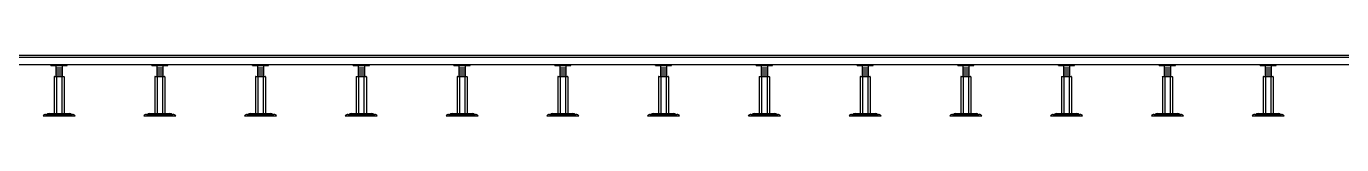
# Model space of a CAD drawing. Header units: millimetres. Extents: x 17311 to 801382, y -242618 to -104888.
# Drawn here: x 135175 to 138439, y -217858 to -217708 of the extents above; entities that cross this region are included whole.
import ezdxf

# ---------------------------------------------------------------- set-up
doc = ezdxf.new("R2010")
doc.units = ezdxf.units.MM
doc.header["$LTSCALE"] = 250
for name, color, linetype in [('A-ELE-4', 4, 'Continuous'), ('A-ELE-8', 8, 'Continuous'), ('GES', 7, 'Continuous')]:
    doc.layers.add(name, color=color, linetype=linetype)

# ---------------------------------------------------------------- blocks, each defined once
blk = doc.blocks.new('*U104')
at = {"layer": 'A-ELE-4'}
blk.add_line((-8.1, 0), (14941.9, 0), dxfattribs=at)
at = {"layer": 'A-ELE-8'}
for p, q in [((-8.1, -5), (14941.9, -5)), ((-8.1, -23), (14941.9, -23))]:
    blk.add_line(p, q, dxfattribs=at)
blk = doc.blocks.new('*U105')
at = {"layer": 'GES', "color": 8}
for p, q in [((48095, 2017, 0), (48095, 2019.5, 0)), ((48095, 2019.5, 0), (48135, 2019.5, 0)), ((48095, 2017, 0), (48135, 2017, 0)), ((48107.4, 2017, 0), (48107.4, 2007.2, 0)), ((48107.4, 2013.6, 0), (48107.4, 1989.7, 0)), ((48107.4, 2011.6, 0), (48122.6, 2011.6, 0)), ((48107.4, 2011.6, 0), (48122.6, 2011.6, 0)), ((48107.4, 2006.6, 0), (48122.6, 2006.6, 0)), ((48107.4, 2006.6, 0), (48122.6, 2006.6, 0)), ((48107.4, 2001.6, 0), (48122.6, 2001.6, 0)), ((48107.4, 2001.6, 0), (48122.6, 2001.6, 0)), ((48107.4, 1996.6, 0), (48122.6, 1996.6, 0)), ((48107.4, 1996.6, 0), (48122.6, 1996.6, 0)), ((48107.4, 1991.6, 0), (48122.6, 1991.6, 0)), ((48107.4, 1991.6, 0), (48122.6, 1991.6, 0)), ((48122.6, 2017, 0), (48122.6, 2007.2, 0)), ((48122.6, 2013.6, 0), (48122.6, 1989.7, 0)), ((48135, 2017, 0), (48135, 2019.5, 0)), ((48345, 2017, 0), (48345, 2019.5, 0)), ((48345, 2019.5, 0), (48385, 2019.5, 0)), ((48345, 2017, 0), (48385, 2017, 0)), ((48357.4, 2017, 0), (48357.4, 2007.2, 0)), ((48357.4, 2013.6, 0), (48357.4, 1989.7, 0)), ((48357.4, 2011.6, 0), (48372.6, 2011.6, 0)), ((48357.4, 2011.6, 0), (48372.6, 2011.6, 0)), ((48357.4, 2006.6, 0), (48372.6, 2006.6, 0)), ((48357.4, 2006.6, 0), (48372.6, 2006.6, 0)), ((48357.4, 2001.6, 0), (48372.6, 2001.6, 0)), ((48357.4, 2001.6, 0), (48372.6, 2001.6, 0)), ((48357.4, 1996.6, 0), (48372.6, 1996.6, 0)), ((48357.4, 1996.6, 0), (48372.6, 1996.6, 0)), ((48357.4, 1991.6, 0), (48372.6, 1991.6, 0)), ((48357.4, 1991.6, 0), (48372.6, 1991.6, 0)), ((48372.6, 2017, 0), (48372.6, 2007.2, 0)), ((48372.6, 2013.6, 0), (48372.6, 1989.7, 0)), ((48385, 2017, 0), (48385, 2019.5, 0)), ((48595, 2017, 0), (48595, 2019.5, 0)), ((48595, 2019.5, 0), (48635, 2019.5, 0)), ((48595, 2017, 0), (48635, 2017, 0)), ((48607.4, 2017, 0), (48607.4, 2007.2, 0)), ((48607.4, 2013.6, 0), (48607.4, 1989.7, 0)), ((48607.4, 2011.6, 0), (48622.6, 2011.6, 0)), ((48607.4, 2011.6, 0), (48622.6, 2011.6, 0)), ((48607.4, 2006.6, 0), (48622.6, 2006.6, 0)), ((48607.4, 2006.6, 0), (48622.6, 2006.6, 0)), ((48607.4, 2001.6, 0), (48622.6, 2001.6, 0)), ((48607.4, 2001.6, 0), (48622.6, 2001.6, 0)), ((48607.4, 1996.6, 0), (48622.6, 1996.6, 0)), ((48607.4, 1996.6, 0), (48622.6, 1996.6, 0)), ((48607.4, 1991.6, 0), (48622.6, 1991.6, 0)), ((48607.4, 1991.6, 0), (48622.6, 1991.6, 0)), ((48622.6, 2017, 0), (48622.6, 2007.2, 0)), ((48622.6, 2013.6, 0), (48622.6, 1989.7, 0)), ((48635, 2017, 0), (48635, 2019.5, 0)), ((48845, 2017, 0), (48845, 2019.5, 0)), ((48845, 2019.5, 0), (48885, 2019.5, 0)), ((48845, 2017, 0), (48885, 2017, 0)), ((48857.4, 2017, 0), (48857.4, 2007.2, 0)), ((48857.4, 2013.6, 0), (48857.4, 1989.7, 0)), ((48857.4, 2011.6, 0), (48872.6, 2011.6, 0)), ((48857.4, 2011.6, 0), (48872.6, 2011.6, 0)), ((48857.4, 2006.6, 0), (48872.6, 2006.6, 0)), ((48857.4, 2006.6, 0), (48872.6, 2006.6, 0)), ((48857.4, 2001.6, 0), (48872.6, 2001.6, 0)), ((48857.4, 2001.6, 0), (48872.6, 2001.6, 0)), ((48857.4, 1996.6, 0), (48872.6, 1996.6, 0)), ((48857.4, 1996.6, 0), (48872.6, 1996.6, 0)), ((48857.4, 1991.6, 0), (48872.6, 1991.6, 0)), ((48857.4, 1991.6, 0), (48872.6, 1991.6, 0)), ((48872.6, 2017, 0), (48872.6, 2007.2, 0)), ((48872.6, 2013.6, 0), (48872.6, 1989.7, 0)), ((48885, 2017, 0), (48885, 2019.5, 0)), ((49095, 2017, 0), (49095, 2019.5, 0)), ((49095, 2019.5, 0), (49135, 2019.5, 0)), ((49095, 2017, 0), (49135, 2017, 0)), ((49107.4, 2017, 0), (49107.4, 2007.2, 0)), ((49107.4, 2013.6, 0), (49107.4, 1989.7, 0)), ((49107.4, 2011.6, 0), (49122.6, 2011.6, 0)), ((49107.4, 2011.6, 0), (49122.6, 2011.6, 0)), ((49107.4, 2006.6, 0), (49122.6, 2006.6, 0)), ((49107.4, 2006.6, 0), (49122.6, 2006.6, 0)), ((49107.4, 2001.6, 0), (49122.6, 2001.6, 0)), ((49107.4, 2001.6, 0), (49122.6, 2001.6, 0)), ((49107.4, 1996.6, 0), (49122.6, 1996.6, 0)), ((49107.4, 1996.6, 0), (49122.6, 1996.6, 0)), ((49107.4, 1991.6, 0), (49122.6, 1991.6, 0)), ((49107.4, 1991.6, 0), (49122.6, 1991.6, 0)), ((49122.6, 2017, 0), (49122.6, 2007.2, 0)), ((49122.6, 2013.6, 0), (49122.6, 1989.7, 0)), ((49135, 2017, 0), (49135, 2019.5, 0)), ((49345, 2017, 0), (49345, 2019.5, 0)), ((49345, 2019.5, 0), (49385, 2019.5, 0)), ((49345, 2017, 0), (49385, 2017, 0)), ((49357.4, 2017, 0), (49357.4, 2007.2, 0)), ((49357.4, 2013.6, 0), (49357.4, 1989.7, 0)), ((49357.4, 2011.6, 0), (49372.6, 2011.6, 0)), ((49357.4, 2011.6, 0), (49372.6, 2011.6, 0)), ((49357.4, 2006.6, 0), (49372.6, 2006.6, 0)), ((49357.4, 2006.6, 0), (49372.6, 2006.6, 0)), ((49357.4, 2001.6, 0), (49372.6, 2001.6, 0)), ((49357.4, 2001.6, 0), (49372.6, 2001.6, 0)), ((49357.4, 1996.6, 0), (49372.6, 1996.6, 0)), ((49357.4, 1996.6, 0), (49372.6, 1996.6, 0)), ((49357.4, 1991.6, 0), (49372.6, 1991.6, 0)), ((49357.4, 1991.6, 0), (49372.6, 1991.6, 0)), ((49372.6, 2017, 0), (49372.6, 2007.2, 0)), ((49372.6, 2013.6, 0), (49372.6, 1989.7, 0)), ((49385, 2017, 0), (49385, 2019.5, 0)), ((49595, 2017, 0), (49595, 2019.5, 0)), ((49595, 2019.5, 0), (49635, 2019.5, 0)), ((49595, 2017, 0), (49635, 2017, 0)), ((49607.4, 2017, 0), (49607.4, 2007.2, 0)), ((49607.4, 2013.6, 0), (49607.4, 1989.7, 0)), ((49607.4, 2011.6, 0), (49622.6, 2011.6, 0)), ((49607.4, 2011.6, 0), (49622.6, 2011.6, 0)), ((49607.4, 2006.6, 0), (49622.6, 2006.6, 0)), ((49607.4, 2006.6, 0), (49622.6, 2006.6, 0)), ((49607.4, 2001.6, 0), (49622.6, 2001.6, 0)), ((49607.4, 2001.6, 0), (49622.6, 2001.6, 0)), ((49607.4, 1996.6, 0), (49622.6, 1996.6, 0)), ((49607.4, 1996.6, 0), (49622.6, 1996.6, 0)), ((49607.4, 1991.6, 0), (49622.6, 1991.6, 0)), ((49607.4, 1991.6, 0), (49622.6, 1991.6, 0)), ((49622.6, 2017, 0), (49622.6, 2007.2, 0)), ((49622.6, 2013.6, 0), (49622.6, 1989.7, 0)), ((49635, 2017, 0), (49635, 2019.5, 0)), ((49845, 2017, 0), (49845, 2019.5, 0)), ((49845, 2019.5, 0), (49885, 2019.5, 0)), ((49845, 2017, 0), (49885, 2017, 0)), ((49857.4, 2017, 0), (49857.4, 2007.2, 0)), ((49857.4, 2013.6, 0), (49857.4, 1989.7, 0)), ((49857.4, 2011.6, 0), (49872.6, 2011.6, 0)), ((49857.4, 2011.6, 0), (49872.6, 2011.6, 0)), ((49857.4, 2006.6, 0), (49872.6, 2006.6, 0)), ((49857.4, 2006.6, 0), (49872.6, 2006.6, 0)), ((49857.4, 2001.6, 0), (49872.6, 2001.6, 0)), ((49857.4, 2001.6, 0), (49872.6, 2001.6, 0)), ((49857.4, 1996.6, 0), (49872.6, 1996.6, 0)), ((49857.4, 1996.6, 0), (49872.6, 1996.6, 0)), ((49857.4, 1991.6, 0), (49872.6, 1991.6, 0)), ((49857.4, 1991.6, 0), (49872.6, 1991.6, 0)), ((49872.6, 2017, 0), (49872.6, 2007.2, 0)), ((49872.6, 2013.6, 0), (49872.6, 1989.7, 0)), ((49885, 2017, 0), (49885, 2019.5, 0)), ((50095, 2017, 0), (50095, 2019.5, 0)), ((50095, 2019.5, 0), (50135, 2019.5, 0)), ((50095, 2017, 0), (50135, 2017, 0)), ((50107.4, 2017, 0), (50107.4, 2007.2, 0)), ((50107.4, 2013.6, 0), (50107.4, 1989.7, 0)), ((50107.4, 2011.6, 0), (50122.6, 2011.6, 0)), ((50107.4, 2011.6, 0), (50122.6, 2011.6, 0)), ((50107.4, 2006.6, 0), (50122.6, 2006.6, 0)), ((50107.4, 2006.6, 0), (50122.6, 2006.6, 0)), ((50107.4, 2001.6, 0), (50122.6, 2001.6, 0)), ((50107.4, 2001.6, 0), (50122.6, 2001.6, 0)), ((50107.4, 1996.6, 0), (50122.6, 1996.6, 0)), ((50107.4, 1996.6, 0), (50122.6, 1996.6, 0)), ((50107.4, 1991.6, 0), (50122.6, 1991.6, 0)), ((50107.4, 1991.6, 0), (50122.6, 1991.6, 0)), ((50122.6, 2017, 0), (50122.6, 2007.2, 0)), ((50122.6, 2013.6, 0), (50122.6, 1989.7, 0)), ((50135, 2017, 0), (50135, 2019.5, 0)), ((50345, 2017, 0), (50345, 2019.5, 0)), ((50345, 2019.5, 0), (50385, 2019.5, 0)), ((50345, 2017, 0), (50385, 2017, 0)), ((50357.4, 2017, 0), (50357.4, 2007.2, 0)), ((50357.4, 2013.6, 0), (50357.4, 1989.7, 0)), ((50357.4, 2011.6, 0), (50372.6, 2011.6, 0)), ((50357.4, 2011.6, 0), (50372.6, 2011.6, 0)), ((50357.4, 2006.6, 0), (50372.6, 2006.6, 0)), ((50357.4, 2006.6, 0), (50372.6, 2006.6, 0)), ((50357.4, 2001.6, 0), (50372.6, 2001.6, 0)), ((50357.4, 2001.6, 0), (50372.6, 2001.6, 0)), ((50357.4, 1996.6, 0), (50372.6, 1996.6, 0)), ((50357.4, 1996.6, 0), (50372.6, 1996.6, 0)), ((50357.4, 1991.6, 0), (50372.6, 1991.6, 0)), ((50357.4, 1991.6, 0), (50372.6, 1991.6, 0)), ((50372.6, 2017, 0), (50372.6, 2007.2, 0)), ((50372.6, 2013.6, 0), (50372.6, 1989.7, 0)), ((50385, 2017, 0), (50385, 2019.5, 0)), ((50595, 2017, 0), (50595, 2019.5, 0)), ((50595, 2019.5, 0), (50635, 2019.5, 0)), ((50595, 2017, 0), (50635, 2017, 0)), ((50607.4, 2017, 0), (50607.4, 2007.2, 0)), ((50607.4, 2013.6, 0), (50607.4, 1989.7, 0)), ((50607.4, 2011.6, 0), (50622.6, 2011.6, 0)), ((50607.4, 2011.6, 0), (50622.6, 2011.6, 0)), ((50607.4, 2006.6, 0), (50622.6, 2006.6, 0)), ((50607.4, 2006.6, 0), (50622.6, 2006.6, 0)), ((50607.4, 2001.6, 0), (50622.6, 2001.6, 0)), ((50607.4, 2001.6, 0), (50622.6, 2001.6, 0)), ((50607.4, 1996.6, 0), (50622.6, 1996.6, 0)), ((50607.4, 1996.6, 0), (50622.6, 1996.6, 0)), ((50607.4, 1991.6, 0), (50622.6, 1991.6, 0)), ((50607.4, 1991.6, 0), (50622.6, 1991.6, 0)), ((50622.6, 2017, 0), (50622.6, 2007.2, 0)), ((50622.6, 2013.6, 0), (50622.6, 1989.7, 0)), ((50635, 2017, 0), (50635, 2019.5, 0)), ((50845, 2017, 0), (50845, 2019.5, 0)), ((50845, 2019.5, 0), (50885, 2019.5, 0)), ((50845, 2017, 0), (50885, 2017, 0)), ((50857.4, 2017, 0), (50857.4, 2007.2, 0)), ((50857.4, 2013.6, 0), (50857.4, 1989.7, 0)), ((50857.4, 2011.6, 0), (50872.6, 2011.6, 0)), ((50857.4, 2011.6, 0), (50872.6, 2011.6, 0)), ((50857.4, 2006.6, 0), (50872.6, 2006.6, 0)), ((50857.4, 2006.6, 0), (50872.6, 2006.6, 0)), ((50857.4, 2001.6, 0), (50872.6, 2001.6, 0)), ((50857.4, 2001.6, 0), (50872.6, 2001.6, 0)), ((50857.4, 1996.6, 0), (50872.6, 1996.6, 0)), ((50857.4, 1996.6, 0), (50872.6, 1996.6, 0)), ((50857.4, 1991.6, 0), (50872.6, 1991.6, 0)), ((50857.4, 1991.6, 0), (50872.6, 1991.6, 0)), ((50872.6, 2017, 0), (50872.6, 2007.2, 0)), ((50872.6, 2013.6, 0), (50872.6, 1989.7, 0)), ((50885, 2017, 0), (50885, 2019.5, 0)), ((51095, 2017, 0), (51095, 2019.5, 0)), ((51095, 2019.5, 0), (51135, 2019.5, 0)), ((51095, 2017, 0), (51135, 2017, 0)), ((51107.4, 2017, 0), (51107.4, 2007.2, 0)), ((51107.4, 2013.6, 0), (51107.4, 1989.7, 0)), ((51107.4, 2011.6, 0), (51122.6, 2011.6, 0)), ((51107.4, 2011.6, 0), (51122.6, 2011.6, 0)), ((51107.4, 2006.6, 0), (51122.6, 2006.6, 0)), ((51107.4, 2006.6, 0), (51122.6, 2006.6, 0)), ((51107.4, 2001.6, 0), (51122.6, 2001.6, 0)), ((51107.4, 2001.6, 0), (51122.6, 2001.6, 0)), ((51107.4, 1996.6, 0), (51122.6, 1996.6, 0)), ((51107.4, 1996.6, 0), (51122.6, 1996.6, 0)), ((51107.4, 1991.6, 0), (51122.6, 1991.6, 0)), ((51107.4, 1991.6, 0), (51122.6, 1991.6, 0)), ((51122.6, 2017, 0), (51122.6, 2007.2, 0)), ((51122.6, 2013.6, 0), (51122.6, 1989.7, 0)), ((51135, 2017, 0), (51135, 2019.5, 0)), ((48102.6, 1988.9, 0), (48102.6, 1898, 0)), ((48103.4, 1989.7, 0), (48107.6, 1989.7, 0)), ((48107.6, 1989.7, 0), (48122.6, 1989.7, 0)), ((48108.4, 1988.9, 0), (48108.4, 1898, 0)), ((48109.2, 1989.7, 0), (48120.9, 1989.7, 0)), ((48121.7, 1988.9, 0), (48121.7, 1898, 0)), ((48122.6, 1989.7, 0), (48126.7, 1989.7, 0)), ((48127.6, 1988.9, 0), (48127.6, 1898, 0)), ((48352.6, 1988.9, 0), (48352.6, 1898, 0)), ((48353.4, 1989.7, 0), (48357.6, 1989.7, 0)), ((48357.6, 1989.7, 0), (48372.6, 1989.7, 0)), ((48358.4, 1988.9, 0), (48358.4, 1898, 0)), ((48359.2, 1989.7, 0), (48370.9, 1989.7, 0)), ((48371.7, 1988.9, 0), (48371.7, 1898, 0)), ((48372.6, 1989.7, 0), (48376.7, 1989.7, 0)), ((48377.6, 1988.9, 0), (48377.6, 1898, 0)), ((48602.6, 1988.9, 0), (48602.6, 1898, 0)), ((48603.4, 1989.7, 0), (48607.6, 1989.7, 0)), ((48607.6, 1989.7, 0), (48622.6, 1989.7, 0)), ((48608.4, 1988.9, 0), (48608.4, 1898, 0)), ((48609.2, 1989.7, 0), (48620.9, 1989.7, 0)), ((48621.7, 1988.9, 0), (48621.7, 1898, 0)), ((48622.6, 1989.7, 0), (48626.7, 1989.7, 0)), ((48627.6, 1988.9, 0), (48627.6, 1898, 0)), ((48852.6, 1988.9, 0), (48852.6, 1898, 0)), ((48853.4, 1989.7, 0), (48857.6, 1989.7, 0)), ((48857.6, 1989.7, 0), (48872.6, 1989.7, 0)), ((48858.4, 1988.9, 0), (48858.4, 1898, 0)), ((48859.2, 1989.7, 0), (48870.9, 1989.7, 0)), ((48871.7, 1988.9, 0), (48871.7, 1898, 0)), ((48872.6, 1989.7, 0), (48876.7, 1989.7, 0)), ((48877.6, 1988.9, 0), (48877.6, 1898, 0)), ((49102.6, 1988.9, 0), (49102.6, 1898, 0)), ((49103.4, 1989.7, 0), (49107.6, 1989.7, 0)), ((49107.6, 1989.7, 0), (49122.6, 1989.7, 0)), ((49108.4, 1988.9, 0), (49108.4, 1898, 0)), ((49109.2, 1989.7, 0), (49120.9, 1989.7, 0)), ((49121.7, 1988.9, 0), (49121.7, 1898, 0)), ((49122.6, 1989.7, 0), (49126.7, 1989.7, 0)), ((49127.6, 1988.9, 0), (49127.6, 1898, 0)), ((49352.6, 1988.9, 0), (49352.6, 1898, 0)), ((49353.4, 1989.7, 0), (49357.6, 1989.7, 0)), ((49357.6, 1989.7, 0), (49372.6, 1989.7, 0)), ((49358.4, 1988.9, 0), (49358.4, 1898, 0)), ((49359.2, 1989.7, 0), (49370.9, 1989.7, 0)), ((49371.7, 1988.9, 0), (49371.7, 1898, 0)), ((49372.6, 1989.7, 0), (49376.7, 1989.7, 0)), ((49377.6, 1988.9, 0), (49377.6, 1898, 0)), ((49602.6, 1988.9, 0), (49602.6, 1898, 0)), ((49603.4, 1989.7, 0), (49607.6, 1989.7, 0)), ((49607.6, 1989.7, 0), (49622.6, 1989.7, 0)), ((49608.4, 1988.9, 0), (49608.4, 1898, 0)), ((49609.2, 1989.7, 0), (49620.9, 1989.7, 0)), ((49621.7, 1988.9, 0), (49621.7, 1898, 0)), ((49622.6, 1989.7, 0), (49626.7, 1989.7, 0)), ((49627.6, 1988.9, 0), (49627.6, 1898, 0)), ((49852.6, 1988.9, 0), (49852.6, 1898, 0)), ((49853.4, 1989.7, 0), (49857.6, 1989.7, 0)), ((49857.6, 1989.7, 0), (49872.6, 1989.7, 0)), ((49858.4, 1988.9, 0), (49858.4, 1898, 0)), ((49859.2, 1989.7, 0), (49870.9, 1989.7, 0)), ((49871.7, 1988.9, 0), (49871.7, 1898, 0)), ((49872.6, 1989.7, 0), (49876.7, 1989.7, 0)), ((49877.6, 1988.9, 0), (49877.6, 1898, 0)), ((50102.6, 1988.9, 0), (50102.6, 1898, 0)), ((50103.4, 1989.7, 0), (50107.6, 1989.7, 0)), ((50107.6, 1989.7, 0), (50122.6, 1989.7, 0)), ((50108.4, 1988.9, 0), (50108.4, 1898, 0)), ((50109.2, 1989.7, 0), (50120.9, 1989.7, 0)), ((50121.7, 1988.9, 0), (50121.7, 1898, 0)), ((50122.6, 1989.7, 0), (50126.7, 1989.7, 0)), ((50127.6, 1988.9, 0), (50127.6, 1898, 0)), ((50352.6, 1988.9, 0), (50352.6, 1898, 0)), ((50353.4, 1989.7, 0), (50357.6, 1989.7, 0)), ((50357.6, 1989.7, 0), (50372.6, 1989.7, 0)), ((50358.4, 1988.9, 0), (50358.4, 1898, 0)), ((50359.2, 1989.7, 0), (50370.9, 1989.7, 0)), ((50371.7, 1988.9, 0), (50371.7, 1898, 0)), ((50372.6, 1989.7, 0), (50376.7, 1989.7, 0)), ((50377.6, 1988.9, 0), (50377.6, 1898, 0)), ((50602.6, 1988.9, 0), (50602.6, 1898, 0)), ((50603.4, 1989.7, 0), (50607.6, 1989.7, 0)), ((50607.6, 1989.7, 0), (50622.6, 1989.7, 0)), ((50608.4, 1988.9, 0), (50608.4, 1898, 0)), ((50609.2, 1989.7, 0), (50620.9, 1989.7, 0)), ((50621.7, 1988.9, 0), (50621.7, 1898, 0)), ((50622.6, 1989.7, 0), (50626.7, 1989.7, 0)), ((50627.6, 1988.9, 0), (50627.6, 1898, 0)), ((50852.6, 1988.9, 0), (50852.6, 1898, 0)), ((50853.4, 1989.7, 0), (50857.6, 1989.7, 0)), ((50857.6, 1989.7, 0), (50872.6, 1989.7, 0)), ((50858.4, 1988.9, 0), (50858.4, 1898, 0)), ((50859.2, 1989.7, 0), (50870.9, 1989.7, 0)), ((50871.7, 1988.9, 0), (50871.7, 1898, 0)), ((50872.6, 1989.7, 0), (50876.7, 1989.7, 0)), ((50877.6, 1988.9, 0), (50877.6, 1898, 0)), ((51102.6, 1988.9, 0), (51102.6, 1898, 0)), ((51103.4, 1989.7, 0), (51107.6, 1989.7, 0)), ((51107.6, 1989.7, 0), (51122.6, 1989.7, 0)), ((51108.4, 1988.9, 0), (51108.4, 1898, 0)), ((51109.2, 1989.7, 0), (51120.9, 1989.7, 0)), ((51121.7, 1988.9, 0), (51121.7, 1898, 0)), ((51122.6, 1989.7, 0), (51126.7, 1989.7, 0)), ((51127.6, 1988.9, 0), (51127.6, 1898, 0)), ((48081.7, 1895.4), (48148.4, 1895.4)), ((48090.2, 1897.7), (48140.3, 1897.7)), ((48103.4, 1897.2, 0), (48107.6, 1897.2, 0)), ((48106.7, 1897.2, 0), (48106.7, 1897.7)), ((48107.6, 1897.2, 0), (48122.6, 1897.2, 0)), ((48122.6, 1897.2, 0), (48126.7, 1897.2, 0)), ((48123.4, 1897.2, 0), (48123.4, 1897.7)), ((48331.7, 1895.4), (48398.4, 1895.4)), ((48340.2, 1897.7), (48390.3, 1897.7)), ((48353.4, 1897.2, 0), (48357.6, 1897.2, 0)), ((48356.7, 1897.2, 0), (48356.7, 1897.7)), ((48357.6, 1897.2, 0), (48372.6, 1897.2, 0)), ((48372.6, 1897.2, 0), (48376.7, 1897.2, 0)), ((48373.4, 1897.2, 0), (48373.4, 1897.7)), ((48581.7, 1895.4), (48648.4, 1895.4)), ((48590.2, 1897.7), (48640.3, 1897.7)), ((48603.4, 1897.2, 0), (48607.6, 1897.2, 0)), ((48606.7, 1897.2, 0), (48606.7, 1897.7)), ((48607.6, 1897.2, 0), (48622.6, 1897.2, 0)), ((48622.6, 1897.2, 0), (48626.7, 1897.2, 0)), ((48623.4, 1897.2, 0), (48623.4, 1897.7)), ((48831.7, 1895.4), (48898.4, 1895.4)), ((48840.2, 1897.7), (48890.3, 1897.7)), ((48853.4, 1897.2, 0), (48857.6, 1897.2, 0)), ((48856.7, 1897.2, 0), (48856.7, 1897.7)), ((48857.6, 1897.2, 0), (48872.6, 1897.2, 0)), ((48872.6, 1897.2, 0), (48876.7, 1897.2, 0)), ((48873.4, 1897.2, 0), (48873.4, 1897.7)), ((49081.7, 1895.4), (49148.4, 1895.4)), ((49090.2, 1897.7), (49140.3, 1897.7)), ((49103.4, 1897.2, 0), (49107.6, 1897.2, 0)), ((49106.7, 1897.2, 0), (49106.7, 1897.7)), ((49107.6, 1897.2, 0), (49122.6, 1897.2, 0)), ((49122.6, 1897.2, 0), (49126.7, 1897.2, 0)), ((49123.4, 1897.2, 0), (49123.4, 1897.7)), ((49331.7, 1895.4), (49398.4, 1895.4)), ((49340.2, 1897.7), (49390.3, 1897.7)), ((49353.4, 1897.2, 0), (49357.6, 1897.2, 0)), ((49356.7, 1897.2, 0), (49356.7, 1897.7)), ((49357.6, 1897.2, 0), (49372.6, 1897.2, 0)), ((49372.6, 1897.2, 0), (49376.7, 1897.2, 0)), ((49373.4, 1897.2, 0), (49373.4, 1897.7)), ((49581.7, 1895.4), (49648.4, 1895.4)), ((49590.2, 1897.7), (49640.3, 1897.7)), ((49603.4, 1897.2, 0), (49607.6, 1897.2, 0)), ((49606.7, 1897.2, 0), (49606.7, 1897.7)), ((49607.6, 1897.2, 0), (49622.6, 1897.2, 0)), ((49622.6, 1897.2, 0), (49626.7, 1897.2, 0)), ((49623.4, 1897.2, 0), (49623.4, 1897.7)), ((49831.7, 1895.4), (49898.4, 1895.4)), ((49840.2, 1897.7), (49890.3, 1897.7)), ((49853.4, 1897.2, 0), (49857.6, 1897.2, 0)), ((49856.7, 1897.2, 0), (49856.7, 1897.7)), ((49857.6, 1897.2, 0), (49872.6, 1897.2, 0)), ((49872.6, 1897.2, 0), (49876.7, 1897.2, 0)), ((49873.4, 1897.2, 0), (49873.4, 1897.7)), ((50081.7, 1895.4), (50148.4, 1895.4)), ((50090.2, 1897.7), (50140.3, 1897.7)), ((50103.4, 1897.2, 0), (50107.6, 1897.2, 0)), ((50106.7, 1897.2, 0), (50106.7, 1897.7)), ((50107.6, 1897.2, 0), (50122.6, 1897.2, 0)), ((50122.6, 1897.2, 0), (50126.7, 1897.2, 0)), ((50123.4, 1897.2, 0), (50123.4, 1897.7)), ((50331.7, 1895.4), (50398.4, 1895.4)), ((50340.2, 1897.7), (50390.3, 1897.7)), ((50353.4, 1897.2, 0), (50357.6, 1897.2, 0)), ((50356.7, 1897.2, 0), (50356.7, 1897.7)), ((50357.6, 1897.2, 0), (50372.6, 1897.2, 0)), ((50372.6, 1897.2, 0), (50376.7, 1897.2, 0)), ((50373.4, 1897.2, 0), (50373.4, 1897.7)), ((50581.7, 1895.4), (50648.4, 1895.4)), ((50590.2, 1897.7), (50640.3, 1897.7)), ((50603.4, 1897.2, 0), (50607.6, 1897.2, 0)), ((50606.7, 1897.2, 0), (50606.7, 1897.7)), ((50607.6, 1897.2, 0), (50622.6, 1897.2, 0)), ((50622.6, 1897.2, 0), (50626.7, 1897.2, 0)), ((50623.4, 1897.2, 0), (50623.4, 1897.7)), ((50831.7, 1895.4), (50898.4, 1895.4)), ((50840.2, 1897.7), (50890.3, 1897.7)), ((50853.4, 1897.2, 0), (50857.6, 1897.2, 0)), ((50856.7, 1897.2, 0), (50856.7, 1897.7)), ((50857.6, 1897.2, 0), (50872.6, 1897.2, 0)), ((50872.6, 1897.2, 0), (50876.7, 1897.2, 0)), ((50873.4, 1897.2, 0), (50873.4, 1897.7)), ((51081.7, 1895.4), (51148.4, 1895.4)), ((51090.2, 1897.7), (51140.3, 1897.7)), ((51103.4, 1897.2, 0), (51107.6, 1897.2, 0)), ((51106.7, 1897.2, 0), (51106.7, 1897.7)), ((51107.6, 1897.2, 0), (51122.6, 1897.2, 0)), ((51122.6, 1897.2, 0), (51126.7, 1897.2, 0)), ((51123.4, 1897.2, 0), (51123.4, 1897.7)), ((48075.4, 1892.5), (48154.8, 1892.5, 0)), ((48325.4, 1892.5), (48404.8, 1892.5, 0)), ((48575.4, 1892.5), (48654.8, 1892.5, 0)), ((48825.4, 1892.5), (48904.8, 1892.5, 0)), ((49075.4, 1892.5), (49154.8, 1892.5, 0)), ((49325.4, 1892.5), (49404.8, 1892.5, 0)), ((49575.4, 1892.5), (49654.8, 1892.5, 0)), ((49825.4, 1892.5), (49904.8, 1892.5, 0)), ((50075.4, 1892.5), (50154.8, 1892.5, 0)), ((50325.4, 1892.5), (50404.8, 1892.5, 0)), ((50575.4, 1892.5), (50654.8, 1892.5, 0)), ((50825.4, 1892.5), (50904.8, 1892.5, 0)), ((51075.4, 1892.5), (51154.8, 1892.5, 0))]:
    blk.add_line(p, q, dxfattribs=at)
for centre, radius, start, end in [((48103.4, 1988.9, 0), 0.833, 90, 180), ((48107.6, 1988.9, 0), 0.833, 0, 90), ((48109.2, 1988.9, 0), 0.833, 90, 180), ((48120.9, 1988.9, 0), 0.833, 0, 90), ((48122.6, 1988.9, 0), 0.833, 90, 180), ((48126.7, 1988.9, 0), 0.833, 0, 90), ((48353.4, 1988.9, 0), 0.833, 90, 180), ((48357.6, 1988.9, 0), 0.833, 0, 90), ((48359.2, 1988.9, 0), 0.833, 90, 180), ((48370.9, 1988.9, 0), 0.833, 0, 90), ((48372.6, 1988.9, 0), 0.833, 90, 180), ((48376.7, 1988.9, 0), 0.833, 0, 90), ((48603.4, 1988.9, 0), 0.833, 90, 180), ((48607.6, 1988.9, 0), 0.833, 0, 90), ((48609.2, 1988.9, 0), 0.833, 90, 180), ((48620.9, 1988.9, 0), 0.833, 0, 90), ((48622.6, 1988.9, 0), 0.833, 90, 180), ((48626.7, 1988.9, 0), 0.833, 0, 90), ((48853.4, 1988.9, 0), 0.833, 90, 180), ((48857.6, 1988.9, 0), 0.833, 0, 90), ((48859.2, 1988.9, 0), 0.833, 90, 180), ((48870.9, 1988.9, 0), 0.833, 0, 90), ((48872.6, 1988.9, 0), 0.833, 90, 180), ((48876.7, 1988.9, 0), 0.833, 0, 90), ((49103.4, 1988.9, 0), 0.833, 90, 180), ((49107.6, 1988.9, 0), 0.833, 0, 90), ((49109.2, 1988.9, 0), 0.833, 90, 180), ((49120.9, 1988.9, 0), 0.833, 0, 90), ((49122.6, 1988.9, 0), 0.833, 90, 180), ((49126.7, 1988.9, 0), 0.833, 0, 90), ((49353.4, 1988.9, 0), 0.833, 90, 180), ((49357.6, 1988.9, 0), 0.833, 0, 90), ((49359.2, 1988.9, 0), 0.833, 90, 180), ((49370.9, 1988.9, 0), 0.833, 0, 90), ((49372.6, 1988.9, 0), 0.833, 90, 180), ((49376.7, 1988.9, 0), 0.833, 0, 90), ((49603.4, 1988.9, 0), 0.833, 90, 180), ((49607.6, 1988.9, 0), 0.833, 0, 90), ((49609.2, 1988.9, 0), 0.833, 90, 180), ((49620.9, 1988.9, 0), 0.833, 0, 90), ((49622.6, 1988.9, 0), 0.833, 90, 180), ((49626.7, 1988.9, 0), 0.833, 0, 90), ((49853.4, 1988.9, 0), 0.833, 90, 180), ((49857.6, 1988.9, 0), 0.833, 0, 90), ((49859.2, 1988.9, 0), 0.833, 90, 180), ((49870.9, 1988.9, 0), 0.833, 0, 90), ((49872.6, 1988.9, 0), 0.833, 90, 180), ((49876.7, 1988.9, 0), 0.833, 0, 90), ((50103.4, 1988.9, 0), 0.833, 90, 180), ((50107.6, 1988.9, 0), 0.833, 0, 90), ((50109.2, 1988.9, 0), 0.833, 90, 180), ((50120.9, 1988.9, 0), 0.833, 0, 90), ((50122.6, 1988.9, 0), 0.833, 90, 180), ((50126.7, 1988.9, 0), 0.833, 0, 90), ((50353.4, 1988.9, 0), 0.833, 90, 180), ((50357.6, 1988.9, 0), 0.833, 0, 90), ((50359.2, 1988.9, 0), 0.833, 90, 180), ((50370.9, 1988.9, 0), 0.833, 0, 90), ((50372.6, 1988.9, 0), 0.833, 90, 180), ((50376.7, 1988.9, 0), 0.833, 0, 90), ((50603.4, 1988.9, 0), 0.833, 90, 180), ((50607.6, 1988.9, 0), 0.833, 0, 90), ((50609.2, 1988.9, 0), 0.833, 90, 180), ((50620.9, 1988.9, 0), 0.833, 0, 90), ((50622.6, 1988.9, 0), 0.833, 90, 180), ((50626.7, 1988.9, 0), 0.833, 0, 90), ((50853.4, 1988.9, 0), 0.833, 90, 180), ((50857.6, 1988.9, 0), 0.833, 0, 90), ((50859.2, 1988.9, 0), 0.833, 90, 180), ((50870.9, 1988.9, 0), 0.833, 0, 90), ((50872.6, 1988.9, 0), 0.833, 90, 180), ((50876.7, 1988.9, 0), 0.833, 0, 90), ((51103.4, 1988.9, 0), 0.833, 90, 180), ((51107.6, 1988.9, 0), 0.833, 0, 90), ((51109.2, 1988.9, 0), 0.833, 90, 180), ((51120.9, 1988.9, 0), 0.833, 0, 90), ((51122.6, 1988.9, 0), 0.833, 90, 180), ((51126.7, 1988.9, 0), 0.833, 0, 90), ((48081.7, 1887.1), 8.33, 90, 139.756), ((48090.2, 1889.3), 8.33, 90, 132.9054), ((48103.4, 1898, 0), 0.833, 180, 270), ((48107.6, 1898, 0), 0.833, 270, 0), ((48109.2, 1898, 0), 0.833, 180, 270), ((48122.6, 1898, 0), 0.833, 180, 270), ((48126.7, 1898, 0), 0.833, 270, 0), ((48140.3, 1889.3), 8.33, 47.0946, 90), ((48148.4, 1887.1), 8.33, 40.244, 90), ((48331.7, 1887.1), 8.33, 90, 139.756), ((48340.2, 1889.3), 8.33, 90, 132.9054), ((48353.4, 1898, 0), 0.833, 180, 270), ((48357.6, 1898, 0), 0.833, 270, 0), ((48359.2, 1898, 0), 0.833, 180, 270), ((48372.6, 1898, 0), 0.833, 180, 270), ((48376.7, 1898, 0), 0.833, 270, 0), ((48390.3, 1889.3), 8.33, 47.0946, 90), ((48398.4, 1887.1), 8.33, 40.244, 90), ((48581.7, 1887.1), 8.33, 90, 139.756), ((48590.2, 1889.3), 8.33, 90, 132.9054), ((48603.4, 1898, 0), 0.833, 180, 270), ((48607.6, 1898, 0), 0.833, 270, 0), ((48609.2, 1898, 0), 0.833, 180, 270), ((48622.6, 1898, 0), 0.833, 180, 270), ((48626.7, 1898, 0), 0.833, 270, 0), ((48640.3, 1889.3), 8.33, 47.0946, 90), ((48648.4, 1887.1), 8.33, 40.244, 90), ((48831.7, 1887.1), 8.33, 90, 139.756), ((48840.2, 1889.3), 8.33, 90, 132.9054), ((48853.4, 1898, 0), 0.833, 180, 270), ((48857.6, 1898, 0), 0.833, 270, 0), ((48859.2, 1898, 0), 0.833, 180, 270), ((48872.6, 1898, 0), 0.833, 180, 270), ((48876.7, 1898, 0), 0.833, 270, 0), ((48890.3, 1889.3), 8.33, 47.0946, 90), ((48898.4, 1887.1), 8.33, 40.244, 90), ((49081.7, 1887.1), 8.33, 90, 139.756), ((49090.2, 1889.3), 8.33, 90, 132.9054), ((49103.4, 1898, 0), 0.833, 180, 270), ((49107.6, 1898, 0), 0.833, 270, 0), ((49109.2, 1898, 0), 0.833, 180, 270), ((49122.6, 1898, 0), 0.833, 180, 270), ((49126.7, 1898, 0), 0.833, 270, 0), ((49140.3, 1889.3), 8.33, 47.0946, 90), ((49148.4, 1887.1), 8.33, 40.244, 90), ((49331.7, 1887.1), 8.33, 90, 139.756), ((49340.2, 1889.3), 8.33, 90, 132.9054), ((49353.4, 1898, 0), 0.833, 180, 270), ((49357.6, 1898, 0), 0.833, 270, 0), ((49359.2, 1898, 0), 0.833, 180, 270), ((49372.6, 1898, 0), 0.833, 180, 270), ((49376.7, 1898, 0), 0.833, 270, 0), ((49390.3, 1889.3), 8.33, 47.0946, 90), ((49398.4, 1887.1), 8.33, 40.244, 90), ((49581.7, 1887.1), 8.33, 90, 139.756), ((49590.2, 1889.3), 8.33, 90, 132.9054), ((49603.4, 1898, 0), 0.833, 180, 270), ((49607.6, 1898, 0), 0.833, 270, 0), ((49609.2, 1898, 0), 0.833, 180, 270), ((49622.6, 1898, 0), 0.833, 180, 270), ((49626.7, 1898, 0), 0.833, 270, 0), ((49640.3, 1889.3), 8.33, 47.0946, 90), ((49648.4, 1887.1), 8.33, 40.244, 90), ((49831.7, 1887.1), 8.33, 90, 139.756), ((49840.2, 1889.3), 8.33, 90, 132.9054), ((49853.4, 1898, 0), 0.833, 180, 270), ((49857.6, 1898, 0), 0.833, 270, 0), ((49859.2, 1898, 0), 0.833, 180, 270), ((49872.6, 1898, 0), 0.833, 180, 270), ((49876.7, 1898, 0), 0.833, 270, 0), ((49890.3, 1889.3), 8.33, 47.0946, 90), ((49898.4, 1887.1), 8.33, 40.244, 90), ((50081.7, 1887.1), 8.33, 90, 139.756), ((50090.2, 1889.3), 8.33, 90, 132.9054), ((50103.4, 1898, 0), 0.833, 180, 270), ((50107.6, 1898, 0), 0.833, 270, 0), ((50109.2, 1898, 0), 0.833, 180, 270), ((50122.6, 1898, 0), 0.833, 180, 270), ((50126.7, 1898, 0), 0.833, 270, 0), ((50140.3, 1889.3), 8.33, 47.0946, 90), ((50148.4, 1887.1), 8.33, 40.244, 90), ((50331.7, 1887.1), 8.33, 90, 139.756), ((50340.2, 1889.3), 8.33, 90, 132.9054), ((50353.4, 1898, 0), 0.833, 180, 270), ((50357.6, 1898, 0), 0.833, 270, 0), ((50359.2, 1898, 0), 0.833, 180, 270), ((50372.6, 1898, 0), 0.833, 180, 270), ((50376.7, 1898, 0), 0.833, 270, 0), ((50390.3, 1889.3), 8.33, 47.0946, 90), ((50398.4, 1887.1), 8.33, 40.244, 90), ((50581.7, 1887.1), 8.33, 90, 139.756), ((50590.2, 1889.3), 8.33, 90, 132.9054), ((50603.4, 1898, 0), 0.833, 180, 270), ((50607.6, 1898, 0), 0.833, 270, 0), ((50609.2, 1898, 0), 0.833, 180, 270), ((50622.6, 1898, 0), 0.833, 180, 270), ((50626.7, 1898, 0), 0.833, 270, 0), ((50640.3, 1889.3), 8.33, 47.0946, 90), ((50648.4, 1887.1), 8.33, 40.244, 90), ((50831.7, 1887.1), 8.33, 90, 139.756), ((50840.2, 1889.3), 8.33, 90, 132.9054), ((50853.4, 1898, 0), 0.833, 180, 270), ((50857.6, 1898, 0), 0.833, 270, 0), ((50859.2, 1898, 0), 0.833, 180, 270), ((50872.6, 1898, 0), 0.833, 180, 270), ((50876.7, 1898, 0), 0.833, 270, 0), ((50890.3, 1889.3), 8.33, 47.0946, 90), ((50898.4, 1887.1), 8.33, 40.244, 90), ((51081.7, 1887.1), 8.33, 90, 139.756), ((51090.2, 1889.3), 8.33, 90, 132.9054), ((51103.4, 1898, 0), 0.833, 180, 270), ((51107.6, 1898, 0), 0.833, 270, 0), ((51109.2, 1898, 0), 0.833, 180, 270), ((51122.6, 1898, 0), 0.833, 180, 270), ((51126.7, 1898, 0), 0.833, 270, 0), ((51140.3, 1889.3), 8.33, 47.0946, 90), ((51148.4, 1887.1), 8.33, 40.244, 90)]:
    blk.add_arc(centre, radius, start, end, dxfattribs=at)

msp = doc.modelspace()

# ---------------------------------------------------------------- block references
at = {"layer": 'GES'}
msp.add_blockref('*U104', (126153.3, -217708.4), dxfattribs=at)
at = {"layer": 'GES', "color": 2, "linetype": 'Continuous'}
msp.add_blockref('*U105', (87141.4, -219750.9), dxfattribs=at)

doc.saveas('drawing.dxf')
